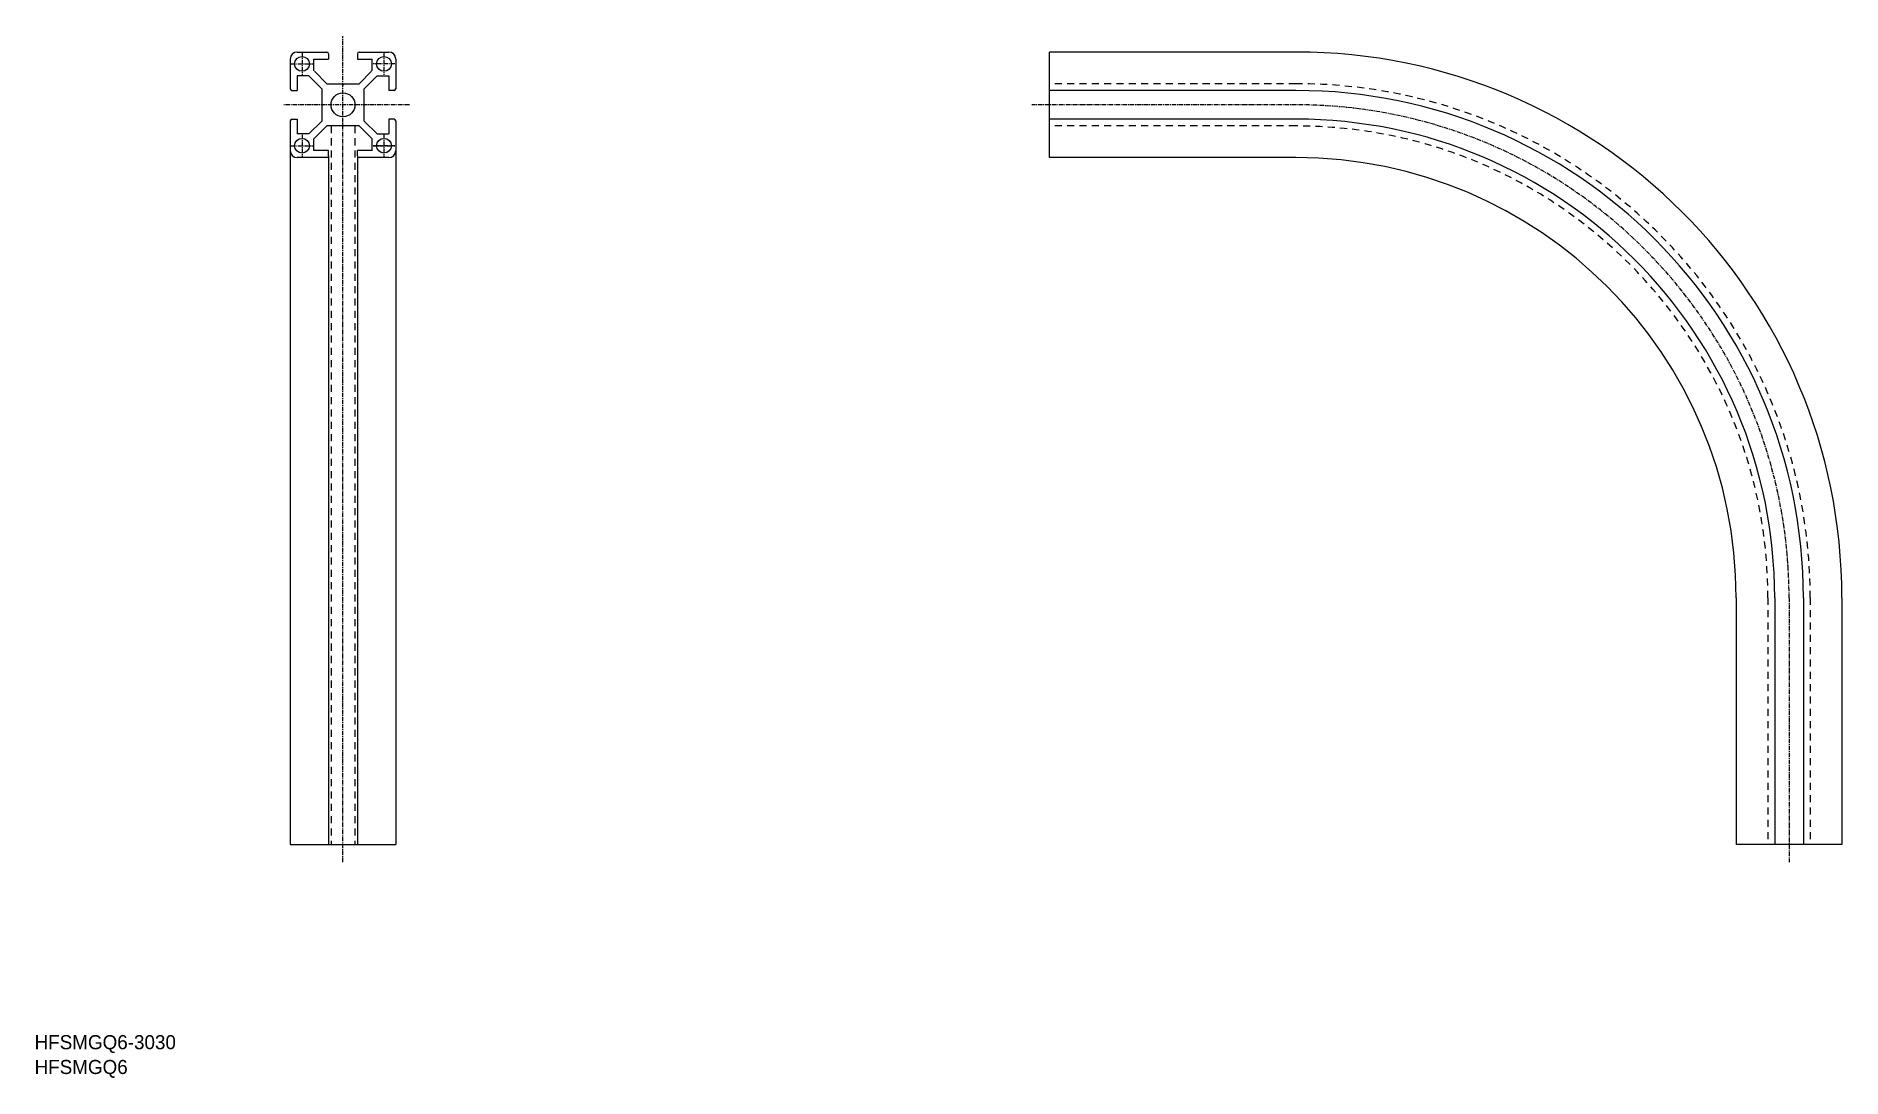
# Model space of a CAD drawing. Extents: x 10 to 523, y -1 to 295.
import ezdxf

# ---------------------------------------------------------------- set-up
doc = ezdxf.new("R2010")
doc.units = 0
doc.linetypes.add('CENTER', pattern=[2, 1.25, -0.25, 0.25, -0.25])
doc.linetypes.add('DASHED', pattern=[3.5, 2, -1.5])
doc.layers.get('0').update_dxf_attribs({"linetype": 'CONTINUOUS'})
doc.layers.add('CENTER', color=1, linetype='CENTER')

msp = doc.modelspace()

# ---------------------------------------------------------------- linework, layer by layer
at = {"color": 7, "linetype": 'CONTINUOUS'}
for p, q in [((82.51, 288.2), (82.51, 279.78)), ((84.51, 290.2), (92.94, 290.2)), ((89.26, 288.2), (93.44, 288.2)), ((89.26, 284.86), (89.26, 288.2)), ((93.44, 289.7), (93.44, 288.2)), ((101.59, 289.7), (101.59, 288.2)), ((101.59, 288.2), (105.76, 288.2)), ((102.09, 290.2), (110.51, 290.2)), ((105.76, 284.86), (105.76, 288.2)), ((112.51, 288.2), (112.51, 279.78)), ((368.1, 290.2), (298.1, 290.2)), ((298.1, 260.2), (298.1, 290.2)), ((87.85, 283.45), (84.51, 283.45)), ((84.51, 283.45), (84.51, 279.28)), ((87.85, 283.45), (91.51, 279.79)), ((89.4, 284.73), (92.93, 281.2)), ((105.62, 284.73), (102.1, 281.2)), ((107.18, 283.45), (103.51, 279.79)), ((107.18, 283.45), (110.51, 283.45)), ((110.51, 283.45), (110.51, 279.28)), ((83.01, 279.28), (84.51, 279.28)), ((91.51, 279.79), (91.51, 275.5)), ((92.93, 281.2), (97.21, 281.2)), ((97.51, 280.9), (97.21, 281.2)), ((97.51, 280.9), (97.81, 281.2)), ((97.81, 281.2), (102.1, 281.2)), ((103.51, 275.5), (103.51, 279.79)), ((112.01, 279.28), (110.51, 279.28)), ((368.1, 279.28), (298.12, 279.28)), ((91.81, 275.2), (91.51, 275.5)), ((91.81, 275.2), (91.51, 274.9)), ((91.51, 274.9), (91.51, 270.61)), ((103.21, 275.2), (103.51, 275.5)), ((103.21, 275.2), (103.51, 274.9)), ((103.51, 270.61), (103.51, 274.9)), ((82.51, 270.63), (82.51, 262.2)), ((83.01, 271.13), (84.51, 271.13)), ((84.51, 271.13), (84.51, 266.95)), ((87.85, 266.95), (84.51, 266.95)), ((87.85, 266.95), (91.51, 270.61)), ((89.26, 265.54), (92.93, 269.2)), ((97.21, 269.2), (92.93, 269.2)), ((97.51, 269.5), (97.21, 269.2)), ((97.51, 269.5), (97.81, 269.2)), ((102.1, 269.2), (97.81, 269.2)), ((105.76, 265.54), (102.1, 269.2)), ((107.18, 266.95), (103.51, 270.61)), ((107.18, 266.95), (110.51, 266.95)), ((112.01, 271.13), (110.51, 271.13)), ((110.51, 271.13), (110.51, 266.95)), ((112.51, 270.63), (112.51, 262.2)), ((368.1, 271.13), (298.12, 271.13)), ((82.51, 262.2), (82.51, 65.2)), ((89.26, 262.2), (89.26, 265.54)), ((93.44, 262.2), (89.26, 262.2)), ((93.44, 260.7), (93.44, 262.2)), ((105.76, 262.2), (101.59, 262.2)), ((101.59, 260.7), (101.59, 262.2)), ((105.76, 262.2), (105.76, 265.54)), ((112.51, 262.2), (112.51, 65.2)), ((92.94, 260.2), (84.51, 260.2)), ((93.44, 260.7), (93.44, 65.2)), ((101.59, 260.7), (101.59, 65.2)), ((110.51, 260.2), (102.09, 260.2)), ((368.1, 260.2), (298.1, 260.2)), ((493.1, 135.2), (493.1, 65.2)), ((504.02, 135.2), (504.02, 65.2)), ((512.17, 135.2), (512.17, 65.2)), ((523.1, 135.2), (523.1, 65.2)), ((82.51, 65.2), (112.51, 65.2)), ((523.1, 65.2), (493.1, 65.2))]:
    msp.add_line(p, q, dxfattribs=at)
at = {"color": 3, "linetype": 'DASHED'}
for p, q in [((368.1, 281.2), (298.1, 281.2)), ((94.11, 269.2), (94.11, 65.2)), ((100.91, 269.2), (100.91, 65.2)), ((368.1, 269.2), (298.1, 269.2)), ((502.1, 135.2), (502.1, 65.2)), ((514.1, 135.2), (514.1, 65.2))]:
    msp.add_line(p, q, dxfattribs=at)
at = {"color": 7, "linetype": 'CONTINUOUS'}
for centre, radius in [((85.89, 286.83), 2.1), ((109.14, 286.83), 2.1), ((97.51, 275.2), 3.4), ((85.89, 263.58), 2.1), ((109.14, 263.58), 2.1)]:
    msp.add_circle(centre, radius, dxfattribs=at)
for centre, radius, start, end in [((84.51, 288.2), 2, 90, 180), ((92.94, 289.7), 0.5, 0, 90), ((102.09, 289.7), 0.5, 90, 180), ((110.51, 288.2), 2, 360, 90), ((368.1, 135.2), 155, 0, 90), ((83.01, 279.78), 0.5, 180, 270), ((112.01, 279.78), 0.5, 270, 0), ((368.1, 135.2), 144.07, 360, 90), ((83.01, 270.63), 0.5, 90, 180), ((112.01, 270.63), 0.5, 360, 90), ((368.1, 135.2), 135.93, 0, 90), ((84.51, 262.2), 2, 180, 270), ((110.51, 262.2), 2, 270, 0), ((92.94, 260.7), 0.5, 270, 360), ((102.09, 260.7), 0.5, 180, 270), ((368.1, 135.2), 125, 0, 90)]:
    msp.add_arc(centre, radius, start, end, dxfattribs=at)
at = {"color": 3, "linetype": 'DASHED'}
for radius, start in [(146, 360), (134, 0)]:
    msp.add_arc((368.1, 135.2), radius, start, 90, dxfattribs=at)
at = {"layer": 'CENTER', "color": 1, "linetype": 'CENTER'}
for p, q in [((97.51, 60.2), (97.51, 294.71)), ((85.89, 289.93), (85.89, 283.73)), ((109.14, 289.93), (109.14, 283.73)), ((82.79, 286.83), (88.99, 286.83)), ((112.24, 286.83), (106.04, 286.83)), ((116.43, 275.2), (80.5, 275.2)), ((368.1, 275.2), (293.1, 275.2)), ((85.89, 266.68), (85.89, 260.48)), ((109.14, 266.68), (109.14, 260.48)), ((82.79, 263.58), (88.99, 263.58)), ((112.24, 263.58), (106.04, 263.58)), ((106.04, 263.58), (112.24, 263.58)), ((508.1, 135.2), (508.1, 60.2))]:
    msp.add_line(p, q, dxfattribs=at)
msp.add_arc((368.1, 135.2), 140, 0, 90, dxfattribs=at)

# ---------------------------------------------------------------- texts
at = {"color": 7, "linetype": 'CONTINUOUS'}
for s, p in [('HFSMGQ6-3030', (9.94, 7.04)), ('HFSMGQ6', (9.94, 0))]:
    msp.add_text(s, height=4, dxfattribs=at).set_placement(p)

doc.saveas('drawing.dxf')
